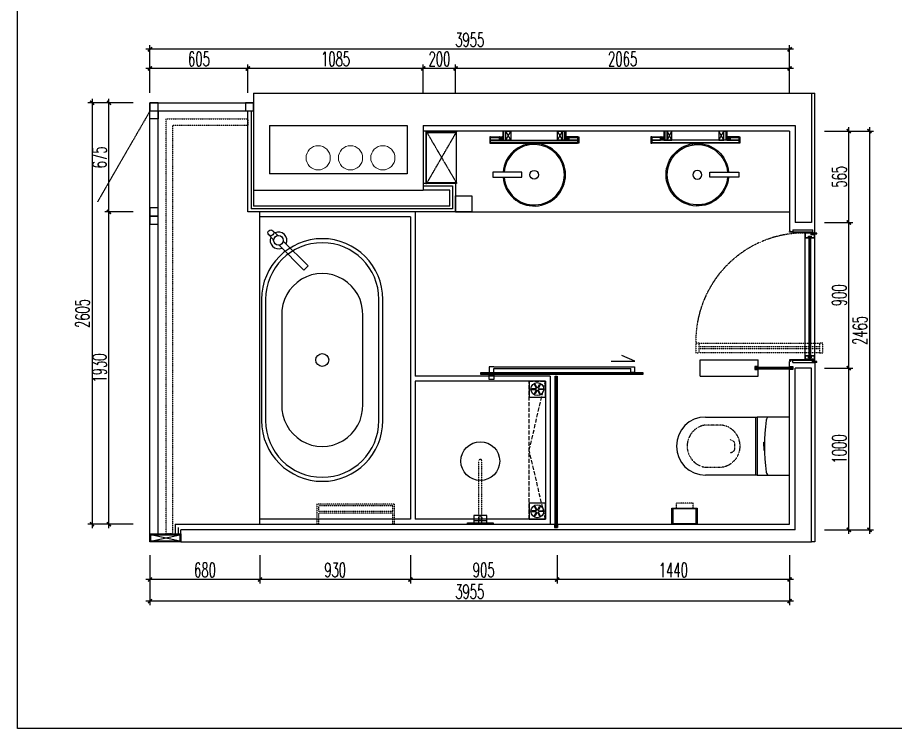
# Model space of a CAD drawing. Header units: inches. Extents: x 24920 to 61775, y 10942 to 38819.
# Drawn here: x 24920 to 30348, y 10942 to 15336 of the extents above; entities that cross this region are included whole.
import ezdxf

# ---------------------------------------------------------------- set-up
doc = ezdxf.new("R2010")
doc.units = ezdxf.units.IN
doc.header["$MEASUREMENT"] = 0
doc.header["$PDMODE"] = 1
doc.linetypes.add('DASH', pattern=[0.35, 0.25, -0.1])
doc.linetypes.add('HIDDEN2', pattern=[0.1875, 0.125, -0.0625])
for name, color, linetype in [('0-wall平面隔墙', 7, 'Continuous'), ('0-win平面窗', 4, 'Continuous'), ('2-p-door平面门', 3, 'Continuous'), ('2-p-fn完成面', 3, 'Continuous'), ('2-p-fn平地共用', 2, 'Continuous'), ('2-p-fn平天地共用', 2, 'Continuous'), ('2-p-furn01可活动家具', 2, 'HIDDEN2'), ('2-p-furn02不可活动家具', 1, 'Continuous'), ('2-p-furn03到顶家具', 1, 'Continuous'), ('2-p-furn05地漏', 1, 'Continuous')]:
    doc.layers.add(name, color=color, linetype=linetype)
doc.layers.add('A-FLOR-PIPE', color=140, linetype='Continuous', lineweight=9)
doc.styles.add('DIM', font='simplex.shx', dxfattribs={"width": 0.6, "bigfont": 'extfont.shx'})
doc.linetypes.add('ZIGZAG', pattern='A,0.0001,-0.2,[131,ltypeshp.shx,S=0.2,R=0,X=-0.2,Y=0],-0.4,[131,ltypeshp.shx,S=0.2,R=180,X=0.2,Y=0],-0.2', length=0.8001)
doc.dimstyles.new('1比25', dxfattribs={"dimscale": 25, "dimtxt": 3.5, "dimasz": 1, "dimexe": 1, "dimexo": 1, "dimgap": 0.6, "dimtad": 1, "dimdec": 0, "dimrnd": 5, "dimzin": 0, "dimdsep": 46, "dimtxsty": 'DIM', "dimblk": 'ARCHTICK', "dimcen": 0.09, "dimdle": 1, "dimclrd": 1, "dimclre": 1, "dimclrt": 1, "dimadec": 0, "dimazin": 0, "dimtfac": 1, "dimtdec": 0, "dimtix": 1, "dimtmove": 2, "dimatfit": 3, "dimldrblk": '引线箭头（自定义）', "dimfxl": 0, "dimtolj": 1, "dimtzin": 0, "dimarcsym": 0})

# ---------------------------------------------------------------- blocks, each defined once
blk = doc.blocks.new('fdsffgsdfsfddfghd')
at = {"color": 0, "linetype": 'ByBlock'}
for points in [[(14158697.9, -860170.6), (14157947.9, -860170.6)], [(14158697.9, -860195.6), (14157947.9, -860195.6)], [(14157947.9, -860895.6), (14158697.9, -860895.6)], [(14157947.9, -860920.6), (14158697.9, -860920.6)]]:
    blk.add_lwpolyline(points, dxfattribs=at)
at = {"color": 250, "linetype": 'ByBlock'}
for points in [[(14158597.9, -860295.6), (14158047.9, -860295.6)], [(14158047.9, -860795.6), (14158597.9, -860795.6)]]:
    blk.add_lwpolyline(points, dxfattribs=at)
blk.add_circle((14158322.9, -860545.6), 40, dxfattribs=at)
at = {"color": 0, "linetype": 'ByBlock'}
for centre, radius, start, end in [((14157947.9, -860545.6), 375, 90, 270), ((14158697.9, -860545.6), 375, 270, 90), ((14157947.9, -860545.6), 350, 90, 270), ((14158697.9, -860545.6), 350, 270, 90)]:
    blk.add_arc(centre, radius, start, end, dxfattribs=at)
at = {"color": 250, "linetype": 'ByBlock'}
for centre, start, end in [((14158038.7, -860545.6), 87.9091, 272.0909), ((14158607, -860545.6), 267.9091, 92.0909)]:
    blk.add_arc(centre, 250.2, start, end, dxfattribs=at)
blk = doc.blocks.new('*U1350')
at = {"color": 0, "linetype": 'ByBlock'}
blk.add_lwpolyline([(0, 185), (-5, 185), (-5, 0), (0, 0)], close=True, dxfattribs=at)
at = {"color": 8, "linetype": 'ByBlock'}
blk.add_lwpolyline([(-5, 15), (-4, 15), (-4, 1), (-1, 1), (-1, 184), (-4, 184), (-4, 170), (-5, 170)], dxfattribs=at)
blk = doc.blocks.new('*U1351')
at = {"color": 0, "linetype": 'ByBlock'}
blk.add_lwpolyline([(0, 320), (-5, 320), (-5, 0), (0, 0)], close=True, dxfattribs=at)
at = {"color": 8, "linetype": 'ByBlock'}
blk.add_lwpolyline([(-5, 15), (-4, 15), (-4, 1), (-1, 1), (-1, 319), (-4, 319), (-4, 305), (-5, 305)], dxfattribs=at)
blk = doc.blocks.new('*U1352')
at = {"color": 0, "linetype": 'ByBlock'}
blk.add_lwpolyline([(0, 184.9), (-5, 184.9), (-5, 0), (0, 0)], close=True, dxfattribs=at)
at = {"color": 8, "linetype": 'ByBlock'}
blk.add_lwpolyline([(-5, 15), (-4, 15), (-4, 1), (-1, 1), (-1, 183.9), (-4, 183.9), (-4, 169.9), (-5, 169.9)], dxfattribs=at)
blk = doc.blocks.new('*U761')
for p, q in [((-180, -125), (-180, -201)), ((180, -201), (180, -125)), ((-180, -201), (180, -201)), ((-180, -520), (-180, -201)), ((180, -201), (180, -520))]:
    blk.add_line(p, q)
blk.add_lwpolyline([(160, -145), (160, -145, 0.414214), (180, -125), (180, 0), (-180, 0), (-180, -125, 0.414214), (-160, -145)], format="xyb")
at = {"color": 250}
for points in [[(0, -160.4), (-25, -160.4), (-25, -155.2)], [(0, -160.4), (25, -160.4), (25, -155.2)], [(-180, -211), (180, -211)]]:
    blk.add_lwpolyline(points, dxfattribs=at)
at = {"color": 250, "linetype": 'HIDDEN2', "ltscale": 0.5}
for points in [[(-130.1, -523.8, 0.846342), (130.1, -523.8), (129.8, -423.8, 0.904822), (-130.1, -423.8), (-130.1, -523.8)], [(40, -368.3, 0.27714), (20, -338.8), (-20, -338.8, 0.216985), (-39.6, -369.3)]]:
    blk.add_lwpolyline(points, format="xyb", dxfattribs=at)
for centre, radius, start, end in [((0, 1079.8), 1235.2, 262.5574, 277.4426), ((0, -520), 180, 180, 0)]:
    blk.add_arc(centre, radius, start, end)
blk = doc.blocks.new('地漏')
at = {"color": 250}
for p, q in [((100, 100), (0, 100)), ((0, 100), (0, 0)), ((39.9, 53.5), (21.7, 64)), ((23.7, 67.5), (41.9, 57)), ((48, 81.5), (48, 60.5)), ((52, 60.5), (52, 81.5)), ((76.3, 67.5), (58.1, 57)), ((60.1, 53.5), (78.3, 64)), ((100, 0), (100, 100)), ((39.9, 46.5), (21.7, 36)), ((23.7, 32.5), (41.9, 43)), ((48, 18.5), (48, 39.5)), ((52, 39.5), (52, 18.5)), ((76.3, 32.5), (58.1, 43)), ((60.1, 46.5), (78.3, 36)), ((0, 0), (100, 0))]:
    blk.add_line(p, q, dxfattribs=at)
blk.add_circle((50, 50), 40, dxfattribs=at)
for centre, start, end in [((22.7, 65.7), 60, 240), ((40.9, 55.2), 240, 60), ((50, 81.5), 0, 180), ((50, 60.5), 180, 0), ((59.1, 55.2), 120, 300), ((77.3, 65.7), 300, 120), ((22.7, 34.3), 120, 300), ((40.9, 44.8), 300, 120), ((50, 39.5), 0, 180), ((50, 18.5), 180, 0), ((59.1, 44.8), 60, 240), ((77.3, 34.3), 240, 60)]:
    blk.add_arc(centre, 2, start, end, dxfattribs=at)
blk = doc.blocks.new('W-厕纸架')
at = {"linetype": 'HIDDEN2', "ltscale": 20}
for p, q in [((-77.5, -100), (-77.5, 0)), ((77.5, 0), (-77.5, 0)), ((77.5, 0), (77.5, -100)), ((77.5, -100), (-77.5, -100))]:
    blk.add_line(p, q, dxfattribs=at)
at = {"color": 250}
blk.add_lwpolyline([(-72.5, -95), (72.5, -95), (72.5, -5), (-72.5, -5)], close=True, dxfattribs=at)
at = {"color": 250, "linetype": 'HIDDEN2'}
blk.add_lwpolyline([(-52.5, -100), (-52.5, -129.9), (52.5, -129.9), (52.5, -100)], dxfattribs=at)
blk = doc.blocks.new('A$Cbcf7727e')
at = {"layer": '2-p-door平面门', "color": 250, "linetype": 'HIDDEN2', "lineweight": -2}
for p, q in [((119, -50), (119, 695)), ((131, -50), (131, 695))]:
    blk.add_line(p, q, dxfattribs=at)
at = {"layer": '2-p-door平面门', "color": 250, "linetype": 'ZIGZAG', "lineweight": -2, "ltscale": 0.05}
blk.add_line((814, 10), (66, 10), dxfattribs=at)
at = {"layer": '2-p-door平面门', "color": 250, "linetype": 'HIDDEN2', "lineweight": -2}
for points in [[(155, 695), (155, 715), (95, 715), (95, 695)], [(155, -50), (95, -50), (95, 695), (155, 695)], [(155, -70), (155, -50), (95, -50), (95, -70)]]:
    blk.add_lwpolyline(points, close=True, dxfattribs=at)
at = {"layer": '2-p-door平面门', "lineweight": -2}
for points in [[(55, -20), (75, -20), (75, 3), (65, 3), (65, 17), (75, 17), (75, 40), (55, 40), (55, -10)], [(825, 40), (805, 40), (805, 17), (815, 17), (815, 3), (805, 3), (805, -20), (825, -20), (825, 0)], [(825, 0), (835, 0), (835, 40), (825, 40)], [(55, -10), (45, -10), (45, -20), (55, -20)]]:
    blk.add_lwpolyline(points, dxfattribs=at)
at = {"layer": '2-p-door平面门', "color": 250, "lineweight": -2}
for points in [[(56.5, -18.5), (73.5, -18.5), (73.5, 1.5), (63.5, 1.5), (63.5, 18.5), (73.5, 18.5), (73.5, 38.5), (56.5, 38.5), (56.5, -11.5)], [(823.5, 38.5), (806.5, 38.5), (806.5, 18.5), (816.5, 18.5), (816.5, 1.5), (806.5, 1.5), (806.5, -18.5), (823.5, -18.5), (823.5, 1.5)], [(823.5, 1.5), (833.5, 1.5), (833.5, 38.5), (823.5, 38.5)], [(56.5, -11.5), (46.5, -11.5), (46.5, -18.5), (56.5, -18.5)]]:
    blk.add_lwpolyline(points, dxfattribs=at)
at = {"layer": '2-p-door平面门', "lineweight": -2}
blk.add_lwpolyline([(66, 4), (814, 4), (814, 16), (66, 16)], close=True, dxfattribs=at)
at = {"layer": '2-p-door平面门', "color": 8, "lineweight": -2}
for points in [[(815, 40), (75, 40)], [(75, -20), (815, -20)]]:
    blk.add_lwpolyline(points, dxfattribs=at)
at = {"layer": '2-p-door平面门', "color": 250, "linetype": 'HIDDEN2', "lineweight": -2}
blk.add_arc((166.2, 46.2), 668.9, 359.4663, 90.9604, dxfattribs=at)
at = {"layer": '2-p-door平面门', "color": 250, "lineweight": -2}
for centre, start, end in [((75, 16.5), 90, 270), ((75, 3.5), 90, 270), ((805, 16.5), 270, 90), ((805, 3.5), 270, 90)]:
    blk.add_arc(centre, 0.5, start, end, dxfattribs=at)
at = {"layer": '2-p-fn完成面'}
for p, q in [((40, 130), (40, 135)), ((45, 130), (40, 130)), ((848, 132), (845, 132)), ((848, 135), (848, 132))]:
    blk.add_line(p, q, dxfattribs=at)
at = {"layer": '2-p-fn完成面', "color": 8, "linetype": 'ByBlock'}
for p, q in [((841, -4.6), (841, 134)), ((841, 134), (844, 134)), ((854, 115), (841, 115)), ((844, 134), (844, 115)), ((844, 115), (845, 115)), ((845, 132), (845, 115))]:
    blk.add_line(p, q, dxfattribs=at)
at = {"layer": '2-p-fn完成面', "color": 8}
blk.add_line((841, -7.8), (854, -7.8), dxfattribs=at)
at = {"layer": '2-p-fn平天地共用', "color": 8, "lineweight": -2}
for p, q in [((35, 115), (35, -20)), ((854, 115), (854, -7.8))]:
    blk.add_line(p, q, dxfattribs=at)
at = {"layer": '2-p-fn平天地共用', "lineweight": -2}
for p, q in [((45, 135), (45, 130)), ((840, 135), (845, 135)), ((840, -5.6), (840, 135)), ((845, 135), (845, 132)), ((835, -34), (835, -20))]:
    blk.add_line(p, q, dxfattribs=at)
at = {"layer": '2-p-fn平天地共用', "color": 8}
for p, q in [((47, 130), (45, 130)), ((38, -3.6), (35, -3.6)), ((37, -20), (35, -20)), ((833, -20), (835, -20)), ((835, -20), (835, -7.8))]:
    blk.add_line(p, q, dxfattribs=at)
at = {"layer": '2-p-fn平天地共用', "lineweight": -2}
for points in [[(35, -34), (40, -34), (40, -5.6), (50, -5.6), (50, 135), (45, 135)], [(840, -5.6), (830, -5.6), (830, -34), (835, -34)]]:
    blk.add_lwpolyline(points, dxfattribs=at)
at = {"layer": '2-p-fn平天地共用', "color": 8}
for points in [[(35, 115), (48, 115), (48, -3.6), (38, -3.6), (38, -32), (37, -32), (37, -20)], [(48, 115), (48, 133), (47, 133), (47, 130)], [(841, 115), (841, -7.8), (832, -7.8), (832, -32.2), (833, -32.2), (833, -20)]]:
    blk.add_lwpolyline(points, dxfattribs=at)
at = {"layer": '2-p-fn平天地共用'}
blk.add_lwpolyline([(35, -34), (35, -20)], dxfattribs=at)
blk = doc.blocks.new('*U1328')
at = {"color": 0, "linetype": 'ByBlock'}
blk.add_lwpolyline([(40, 0), (40, 5), (0, 5), (0, 0)], close=True, dxfattribs=at)
at = {"color": 8, "linetype": 'ByBlock'}
blk.add_lwpolyline([(15, 5), (15, 3.5), (1.5, 3.5), (1.5, 1.5), (38.5, 1.5), (38.5, 3.5), (25, 3.5), (25, 5)], dxfattribs=at)
blk = doc.blocks.new('*U1329')
at = {"color": 0, "linetype": 'ByBlock'}
blk.add_lwpolyline([(55, 0), (55, 5), (0, 5), (0, 0)], close=True, dxfattribs=at)
at = {"color": 8, "linetype": 'ByBlock'}
blk.add_lwpolyline([(15, 5), (15, 3.5), (1.5, 3.5), (1.5, 1.5), (53.5, 1.5), (53.5, 3.5), (40, 3.5), (40, 5)], dxfattribs=at)
blk = doc.blocks.new('*U1330')
at = {"color": 0, "linetype": 'ByBlock'}
blk.add_lwpolyline([(60, 0), (60, 5), (5, 5), (5, 0)], close=True, dxfattribs=at)
at = {"color": 8, "linetype": 'ByBlock'}
blk.add_lwpolyline([(20, 5), (20, 3.5), (6.5, 3.5), (6.5, 1.5), (58.5, 1.5), (58.5, 3.5), (45, 3.5), (45, 5)], dxfattribs=at)
blk = doc.blocks.new('C-201$0$LED灯带')
at = {"color": 0, "linetype": 'ByBlock', "lineweight": -2}
blk.add_wipeout([(20, 0), (20, 20), (0, 20), (0, 0), (2.8, 0), (2.8, 0.8), (17.2, 0.8), (17.2, 0)], dxfattribs=at)
blk.add_line((18.9, 14.6), (1.2, 14.6))
for p, q in [((1.2, 3.8), (18.9, 3.8)), ((18.9, 0.8), (1.2, 0.8))]:
    blk.add_line(p, q, dxfattribs=at)
blk.add_lwpolyline([(1.2, 18.6), (1.2, 4.6), (2.8, 4.6), (2.8, 3.8), (1.2, 3.8), (1.2, 0.8), (2.8, 0.8), (2.8, 0), (0, 0), (0, 20), (20, 20), (20, 0), (17.2, 0), (17.2, 0.8), (18.9, 0.8), (18.9, 3.8), (17.2, 3.8), (17.2, 4.6), (18.9, 4.6), (18.9, 18.6, 0.414214), (18.5, 18.9), (1.5, 18.9, 0.414214)], format="xyb", close=True, dxfattribs=at)
at = {"color": 235, "linetype": 'ByBlock', "lineweight": -2}
blk.add_lwpolyline([(1.2, 3.8), (18.9, 3.8), (18.9, 0.8), (1.2, 0.8)], close=True, dxfattribs=at)
at = {"color": 0, "linetype": 'ByBlock', "lineweight": -2}
for points in [[(16.9, 14.6), (16.9, 13), (3.2, 13), (3.2, 14.6)], [(6.7, 13), (6.7, 9.7), (13.3, 9.7), (13.3, 13)]]:
    blk.add_lwpolyline(points, close=True, dxfattribs=at)
blk = doc.blocks.new('*U1331')
at = {"color": 0, "linetype": 'ByBlock', "lineweight": -2}
for p, q in [((0, 0), (30, 55)), ((30, 0), (0, 55))]:
    blk.add_line(p, q, dxfattribs=at)
blk.add_lwpolyline([(0, 55), (30, 55), (30, 0), (0, 0)], close=True, dxfattribs=at)
blk = doc.blocks.new('A$Ca76911ae')
blk.add_lwpolyline([(-75, -268), (-73, -270), (-70, -270), (-70, 270), (-73, 270), (-75, 268)], close=True)
for name, p, rotation in [('*U1328', (-35, 275), 180), ('*U1330', (5, 195), 180), ('*U1329', (-35, -270), 90)]:
    blk.add_blockref(name, p, dxfattribs=dict(rotation=rotation))
at = {"xscale": -1, "rotation": 90}
blk.add_blockref('*U1329', (-35, 270), dxfattribs=at)
at = {"xscale": -1}
for name, p in [('*U1330', (5, -195)), ('*U1328', (-35, -275))]:
    blk.add_blockref(name, p, dxfattribs=at)
at = {"rotation": 90}
blk.add_blockref('C-201$0$LED灯带', (-35, 195), dxfattribs=at)
at = {"xscale": -1, "rotation": 90}
blk.add_blockref('C-201$0$LED灯带', (-35, -195), dxfattribs=at)
at = {"color": 8, "linetype": 'ZIGZAG', "ltscale": 0.02}
blk.add_line((-72.5, 270), (-72.5, -270), dxfattribs=at)
at = {"color": 8}
for points in [[(-70, 270), (-55, 270), (-55, -270), (-70, -270)], [(-55, 270), (-40, 270), (-40, 215), (-55, 215)], [(-55, 175), (0, 175), (0, 190), (-55, 190)], [(-55, -175), (0, -175), (0, -190), (-55, -190)], [(-55, -215), (-40, -215), (-40, -270), (-55, -270)]]:
    blk.add_lwpolyline(points, close=True, dxfattribs=at)
at = {"color": 8, "rotation": 270}
for p in [(-55, 175), (-55, -145)]:
    blk.add_blockref('*U1331', p, dxfattribs=at)
blk = doc.blocks.new('A$C73F30405')
blk.add_lwpolyline([(-70, 232.5), (-70, 197.5), (130, 197.5), (130, 232.5)], close=True)
at = {"color": 250}
blk.add_circle((215, 215), 30, dxfattribs=at)
blk.add_arc((215, 215), 215, 184.66877, 175.33123)
blk.add_arc((215, 215), 207.5, 184.83792, 175.16208, dxfattribs=at)
blk = doc.blocks.new('A$C1CF80978')
at = {"layer": '2-p-furn05地漏', "color": 8}
blk.add_lwpolyline([(0, 100), (100, 100), (100, 0), (0, 0)], close=True, dxfattribs=at)
blk = doc.blocks.new('ZRFG')
at = {"layer": '2-p-door平面门', "color": 250, "linetype": 'ZIGZAG', "ltscale": 0.05}
blk.add_line((6, 1000), (6, 0), dxfattribs=at)
at = {"layer": '2-p-door平面门'}
for p, q in [((37, 920), (37, 73)), ((47, 920), (47, 80))]:
    blk.add_line(p, q, dxfattribs=at)
for points in [[(0, 1000), (12, 1000), (12, 0), (0, 0)], [(0, 920), (-30, 920), (-30, 950), (0, 950)]]:
    blk.add_lwpolyline(points, close=True, dxfattribs=at)
for points in [[(47, 920), (47, 950), (12, 950), (12, 920), (37, 920)], [(47, 80), (47, 50), (12, 50), (12, 73), (37, 73)]]:
    blk.add_lwpolyline(points, dxfattribs=at)
blk = doc.blocks.new('A$C0919710B')
at = {"layer": '2-p-furn02不可活动家具'}
blk.add_line((23.4, 165.5), (23.4, 84.5), dxfattribs=at)
at = {"layer": '2-p-furn02不可活动家具', "color": 250, "linetype": 'HIDDEN2'}
for p, q in [((0, 135), (390, 135)), ((0, 115), (390, 115))]:
    blk.add_line(p, q, dxfattribs=at)
at = {"layer": '2-p-furn02不可活动家具'}
for points in [[(9, 205), (9, 45), (0, 45), (0, 205)], [(9, 165.5), (9, 84.5), (54, 84.5), (54, 165.5)]]:
    blk.add_lwpolyline(points, close=True, dxfattribs=at)
for centre, radius in [((390, 125), 120), ((38.7, 125), 9)]:
    blk.add_circle(centre, radius, dxfattribs=at)
at = {"layer": '2-p-furn02不可活动家具', "color": 250, "linetype": 'HIDDEN2'}
blk.add_arc((390, 125), 10, 270, 90, dxfattribs=at)
blk = doc.blocks.new('A$C8fbb4190')
at = {"color": 0, "linetype": 'ByBlock', "rotation": 270}
blk.add_blockref('A$C0919710B', (-125, 0), dxfattribs=at)
blk = doc.blocks.new('_ArchTick')
at = {"color": 0, "linetype": 'ByBlock', "const_width": 0.4}
blk.add_lwpolyline([(-0.5, -0.5), (0.5, 0.5)], dxfattribs=at)
blk = doc.blocks.new('*D1332')
at = {"color": 1, "lineweight": -2, "transparency": 16777216}
for p, q in [((38401.5, 522.4), (38401.5, 347.4)), ((39839.5, 522.4), (39839.5, 347.4)), ((39864.5, 372.4), (38376.5, 372.4))]:
    blk.add_line(p, q, dxfattribs=at)
at = {"layer": 'Defpoints', "color": 0, "transparency": 16777216}
for p in [(38401.5, 728.5), (39839.5, 714.5), (38401.5, 372.4)]:
    blk.add_point(p, dxfattribs=at)
at = {"color": 1, "lineweight": -2, "transparency": 16777216, "xscale": 25, "yscale": 25, "zscale": 25, "rotation": 180}
blk.add_blockref('_ArchTick', (38401.5, 372.4), dxfattribs=at)
at = {"color": 1, "lineweight": -2, "transparency": 16777216, "xscale": 25, "yscale": 25, "zscale": 25}
blk.add_blockref('_ArchTick', (39839.5, 372.4), dxfattribs=at)
at = {"color": 1, "transparency": 16777216, "insert": (39120.5, 431.2), "char_height": 87.5, "attachment_point": 5, "style": 'DIM'}
blk.add_mtext('\\A1;1440', dxfattribs=at)
blk = doc.blocks.new('引线箭头（自定义）')
at = {"linetype": 'ByBlock', "lineweight": -2}
h = blk.add_hatch(color=8, dxfattribs=at)
h.dxf.hatch_style = 1
h.paths.add_polyline_path([(-1.2, -0.96), (-0.31, 0), (-1.2, 0.96), (-0.91, 1.21), (0, 0), (-0.91, -1.21)])
at = {"color": 0, "linetype": 'ByBlock', "lineweight": -2}
blk.add_line((-0.31, 0), (-4.75, 0), dxfattribs=at)
blk.add_lwpolyline([(-1.2, -0.96), (-0.31, 0), (-1.2, 0.96), (-0.91, 1.21), (0, 0), (-0.91, -1.21)], close=True, dxfattribs=at)
blk = doc.blocks.new('*D1333')
at = {"color": 1, "lineweight": -2, "transparency": 16777216}
for p, q in [((37494.5, 522.4), (37494.5, 347.4)), ((38401.5, 522.4), (38401.5, 347.4)), ((38426.5, 372.4), (37469.5, 372.4))]:
    blk.add_line(p, q, dxfattribs=at)
at = {"layer": 'Defpoints', "color": 0, "transparency": 16777216}
for p in [(37494.5, 906.5), (38401.5, 728.5), (37494.5, 372.4)]:
    blk.add_point(p, dxfattribs=at)
at = {"color": 1, "lineweight": -2, "transparency": 16777216, "xscale": 25, "yscale": 25, "zscale": 25, "rotation": 180}
blk.add_blockref('_ArchTick', (37494.5, 372.4), dxfattribs=at)
at = {"color": 1, "lineweight": -2, "transparency": 16777216, "xscale": 25, "yscale": 25, "zscale": 25}
blk.add_blockref('_ArchTick', (38401.5, 372.4), dxfattribs=at)
at = {"color": 1, "transparency": 16777216, "insert": (37948, 431.2), "char_height": 87.5, "attachment_point": 5, "style": 'DIM'}
blk.add_mtext('\\A1;905', dxfattribs=at)
blk = doc.blocks.new('*D1334')
at = {"color": 1, "lineweight": -2, "transparency": 16777216}
for p, q in [((36564.5, 522.4), (36564.5, 347.4)), ((37494.5, 522.4), (37494.5, 347.4)), ((37519.5, 372.4), (36539.5, 372.4))]:
    blk.add_line(p, q, dxfattribs=at)
at = {"layer": 'Defpoints', "color": 0, "transparency": 16777216}
for p in [(36564.5, 907.7), (37494.5, 906.5), (36564.5, 372.4)]:
    blk.add_point(p, dxfattribs=at)
at = {"color": 1, "lineweight": -2, "transparency": 16777216, "xscale": 25, "yscale": 25, "zscale": 25, "rotation": 180}
blk.add_blockref('_ArchTick', (36564.5, 372.4), dxfattribs=at)
at = {"color": 1, "lineweight": -2, "transparency": 16777216, "xscale": 25, "yscale": 25, "zscale": 25}
blk.add_blockref('_ArchTick', (37494.5, 372.4), dxfattribs=at)
at = {"color": 1, "transparency": 16777216, "insert": (37029.5, 431.2), "char_height": 87.5, "attachment_point": 5, "style": 'DIM'}
blk.add_mtext('\\A1;930', dxfattribs=at)
blk = doc.blocks.new('*D1335')
at = {"color": 1, "lineweight": -2, "transparency": 16777216}
for p, q in [((35884.5, 522.4), (35884.5, 347.4)), ((36564.5, 522.4), (36564.5, 347.4)), ((36589.5, 372.4), (35859.5, 372.4))]:
    blk.add_line(p, q, dxfattribs=at)
at = {"layer": 'Defpoints', "color": 0, "transparency": 16777216}
for p in [(35884.5, 931.5), (36564.5, 907.7), (35884.5, 372.4)]:
    blk.add_point(p, dxfattribs=at)
at = {"color": 1, "lineweight": -2, "transparency": 16777216, "xscale": 25, "yscale": 25, "zscale": 25, "rotation": 180}
blk.add_blockref('_ArchTick', (35884.5, 372.4), dxfattribs=at)
at = {"color": 1, "lineweight": -2, "transparency": 16777216, "xscale": 25, "yscale": 25, "zscale": 25}
blk.add_blockref('_ArchTick', (36564.5, 372.4), dxfattribs=at)
at = {"color": 1, "transparency": 16777216, "insert": (36224.5, 431.2), "char_height": 87.5, "attachment_point": 5, "style": 'DIM'}
blk.add_mtext('\\A1;680', dxfattribs=at)
blk = doc.blocks.new('*D1336')
at = {"color": 1, "lineweight": -2, "transparency": 16777216}
for p, q in [((35884.5, 388.6), (35884.5, 213.6)), ((39839.5, 388.6), (39839.5, 213.6)), ((39864.5, 238.6), (35859.5, 238.6))]:
    blk.add_line(p, q, dxfattribs=at)
at = {"layer": 'Defpoints', "color": 0, "transparency": 16777216}
for p in [(35884.5, 492.6), (39839.5, 492.6), (35884.5, 238.6)]:
    blk.add_point(p, dxfattribs=at)
at = {"color": 1, "lineweight": -2, "transparency": 16777216, "xscale": 25, "yscale": 25, "zscale": 25, "rotation": 180}
blk.add_blockref('_ArchTick', (35884.5, 238.6), dxfattribs=at)
at = {"color": 1, "lineweight": -2, "transparency": 16777216, "xscale": 25, "yscale": 25, "zscale": 25}
blk.add_blockref('_ArchTick', (39839.5, 238.6), dxfattribs=at)
at = {"color": 1, "transparency": 16777216, "insert": (37862, 297.3), "char_height": 87.5, "attachment_point": 5, "style": 'DIM'}
blk.add_mtext('\\A1;3955', dxfattribs=at)
blk = doc.blocks.new('*D1337')
at = {"color": 1, "lineweight": -2, "transparency": 16777216}
for p, q in [((40205.7, 654.5), (40205.7, 1704.5)), ((40055.7, 1679.5), (40230.7, 1679.5)), ((40055.7, 679.5), (40230.7, 679.5))]:
    blk.add_line(p, q, dxfattribs=at)
at = {"layer": 'Defpoints', "color": 0, "transparency": 16777216}
for p in [(39874.5, 1679.5), (40205.7, 1679.5), (39874.5, 679.5)]:
    blk.add_point(p, dxfattribs=at)
at = {"color": 1, "lineweight": -2, "transparency": 16777216, "xscale": 25, "yscale": 25, "zscale": 25}
for p, rotation in [((40205.7, 1679.5), 90), ((40205.7, 679.5), 270)]:
    blk.add_blockref('_ArchTick', p, dxfattribs=dict(at, rotation=rotation))
at = {"color": 1, "transparency": 16777216, "insert": (40146.9, 1179.5), "char_height": 87.5, "attachment_point": 5, "rotation": 90, "style": 'DIM'}
blk.add_mtext('\\A1;1000', dxfattribs=at)
blk = doc.blocks.new('*D1338')
at = {"color": 1, "lineweight": -2, "transparency": 16777216}
for p, q in [((40055.7, 2579.5), (40230.7, 2579.5)), ((40205.7, 1654.5), (40205.7, 2604.5)), ((40055.7, 1679.5), (40230.7, 1679.5))]:
    blk.add_line(p, q, dxfattribs=at)
at = {"layer": 'Defpoints', "color": 0, "transparency": 16777216}
for p in [(39874.5, 2579.5), (40205.7, 2579.5), (39874.5, 1679.5)]:
    blk.add_point(p, dxfattribs=at)
at = {"color": 1, "lineweight": -2, "transparency": 16777216, "xscale": 25, "yscale": 25, "zscale": 25}
for p, rotation in [((40205.7, 2579.5), 90), ((40205.7, 1679.5), 270)]:
    blk.add_blockref('_ArchTick', p, dxfattribs=dict(at, rotation=rotation))
at = {"color": 1, "transparency": 16777216, "insert": (40146.9, 2129.5), "char_height": 87.5, "attachment_point": 5, "rotation": 90, "style": 'DIM'}
blk.add_mtext('\\A1;900', dxfattribs=at)
blk = doc.blocks.new('*D1339')
at = {"color": 1, "lineweight": -2, "transparency": 16777216}
for p, q in [((40205.7, 2554.5), (40205.7, 3169.5)), ((40055.7, 3144.5), (40230.7, 3144.5)), ((40055.7, 2579.5), (40230.7, 2579.5))]:
    blk.add_line(p, q, dxfattribs=at)
at = {"layer": 'Defpoints', "color": 0, "transparency": 16777216}
for p in [(39839.5, 3144.5), (40205.7, 3144.5), (39874.5, 2579.5)]:
    blk.add_point(p, dxfattribs=at)
at = {"color": 1, "lineweight": -2, "transparency": 16777216, "xscale": 25, "yscale": 25, "zscale": 25}
for p, rotation in [((40205.7, 3144.5), 90), ((40205.7, 2579.5), 270)]:
    blk.add_blockref('_ArchTick', p, dxfattribs=dict(at, rotation=rotation))
at = {"color": 1, "transparency": 16777216, "insert": (40146.9, 2862), "char_height": 87.5, "attachment_point": 5, "rotation": 90, "style": 'DIM'}
blk.add_mtext('\\A1;565', dxfattribs=at)
blk = doc.blocks.new('*D1340')
at = {"color": 1, "lineweight": -2, "transparency": 16777216}
for p, q in [((40333.3, 3169.5), (40333.3, 654.5)), ((40183.3, 3144.5), (40358.3, 3144.5)), ((40183.3, 679.5), (40358.3, 679.5))]:
    blk.add_line(p, q, dxfattribs=at)
at = {"layer": 'Defpoints', "color": 0, "transparency": 16777216}
for p in [(40081.7, 3144.5), (40081.7, 679.5), (40333.3, 679.5)]:
    blk.add_point(p, dxfattribs=at)
at = {"color": 1, "lineweight": -2, "transparency": 16777216, "xscale": 25, "yscale": 25, "zscale": 25}
for p, rotation in [((40333.3, 3144.5), 90), ((40333.3, 679.5), 270)]:
    blk.add_blockref('_ArchTick', p, dxfattribs=dict(at, rotation=rotation))
at = {"color": 1, "transparency": 16777216, "insert": (40274.6, 1912), "char_height": 87.5, "attachment_point": 5, "rotation": 90, "style": 'DIM'}
blk.add_mtext('\\A1;2465', dxfattribs=at)
blk = doc.blocks.new('*D1341')
at = {"color": 1, "lineweight": -2, "transparency": 16777216}
for p, q in [((39864.5, 3531.7), (37749.5, 3531.7)), ((37774.5, 3381.7), (37774.5, 3556.7)), ((39839.5, 3381.7), (39839.5, 3556.7))]:
    blk.add_line(p, q, dxfattribs=at)
at = {"layer": 'Defpoints', "color": 0, "transparency": 16777216}
for p in [(37774.5, 3531.7), (39839.5, 3144.5), (37774.5, 2800)]:
    blk.add_point(p, dxfattribs=at)
at = {"color": 1, "lineweight": -2, "transparency": 16777216, "xscale": 25, "yscale": 25, "zscale": 25, "rotation": 180}
blk.add_blockref('_ArchTick', (37774.5, 3531.7), dxfattribs=at)
at = {"color": 1, "lineweight": -2, "transparency": 16777216, "xscale": 25, "yscale": 25, "zscale": 25}
blk.add_blockref('_ArchTick', (39839.5, 3531.7), dxfattribs=at)
at = {"color": 1, "transparency": 16777216, "insert": (38807, 3590.4), "char_height": 87.5, "attachment_point": 5, "style": 'DIM'}
blk.add_mtext('\\A1;2065', dxfattribs=at)
blk = doc.blocks.new('*D1342')
at = {"color": 1, "lineweight": -2, "transparency": 16777216}
for p, q in [((37799.5, 3531.7), (37549.5, 3531.7)), ((37574.5, 3381.7), (37574.5, 3556.7)), ((37774.5, 3381.7), (37774.5, 3556.7))]:
    blk.add_line(p, q, dxfattribs=at)
at = {"layer": 'Defpoints', "color": 0, "transparency": 16777216}
for p in [(37574.5, 3531.7), (37574.5, 3144.5), (37774.5, 2800)]:
    blk.add_point(p, dxfattribs=at)
at = {"color": 1, "lineweight": -2, "transparency": 16777216, "xscale": 25, "yscale": 25, "zscale": 25, "rotation": 180}
blk.add_blockref('_ArchTick', (37574.5, 3531.7), dxfattribs=at)
at = {"color": 1, "lineweight": -2, "transparency": 16777216, "xscale": 25, "yscale": 25, "zscale": 25}
blk.add_blockref('_ArchTick', (37774.5, 3531.7), dxfattribs=at)
at = {"color": 1, "transparency": 16777216, "insert": (37674.5, 3590.4), "char_height": 87.5, "attachment_point": 5, "style": 'DIM'}
blk.add_mtext('\\A1;200', dxfattribs=at)
blk = doc.blocks.new('*D1343')
at = {"color": 1, "lineweight": -2, "transparency": 16777216}
for p, q in [((37599.5, 3531.7), (36464.5, 3531.7)), ((36489.5, 3381.7), (36489.5, 3556.7)), ((37574.5, 3381.7), (37574.5, 3556.7))]:
    blk.add_line(p, q, dxfattribs=at)
at = {"layer": 'Defpoints', "color": 0, "transparency": 16777216}
for p in [(36489.5, 3531.7), (37574.5, 3144.5), (36489.5, 2957)]:
    blk.add_point(p, dxfattribs=at)
at = {"color": 1, "lineweight": -2, "transparency": 16777216, "xscale": 25, "yscale": 25, "zscale": 25, "rotation": 180}
blk.add_blockref('_ArchTick', (36489.5, 3531.7), dxfattribs=at)
at = {"color": 1, "lineweight": -2, "transparency": 16777216, "xscale": 25, "yscale": 25, "zscale": 25}
blk.add_blockref('_ArchTick', (37574.5, 3531.7), dxfattribs=at)
at = {"color": 1, "transparency": 16777216, "insert": (37032, 3590.4), "char_height": 87.5, "attachment_point": 5, "style": 'DIM'}
blk.add_mtext('\\A1;1085', dxfattribs=at)
blk = doc.blocks.new('*D1344')
at = {"color": 1, "lineweight": -2, "transparency": 16777216}
for p, q in [((36514.5, 3531.7), (35859.5, 3531.7)), ((35884.5, 3381.7), (35884.5, 3556.7)), ((36489.5, 3381.7), (36489.5, 3556.7))]:
    blk.add_line(p, q, dxfattribs=at)
at = {"layer": 'Defpoints', "color": 0, "transparency": 16777216}
for p in [(35884.5, 3531.7), (36489.5, 2957), (35884.5, 2904.7)]:
    blk.add_point(p, dxfattribs=at)
at = {"color": 1, "lineweight": -2, "transparency": 16777216, "xscale": 25, "yscale": 25, "zscale": 25, "rotation": 180}
blk.add_blockref('_ArchTick', (35884.5, 3531.7), dxfattribs=at)
at = {"color": 1, "lineweight": -2, "transparency": 16777216, "xscale": 25, "yscale": 25, "zscale": 25}
blk.add_blockref('_ArchTick', (36489.5, 3531.7), dxfattribs=at)
at = {"color": 1, "transparency": 16777216, "insert": (36187, 3590.4), "char_height": 87.5, "attachment_point": 5, "style": 'DIM'}
blk.add_mtext('\\A1;605', dxfattribs=at)
blk = doc.blocks.new('*D1345')
at = {"color": 1, "lineweight": -2, "transparency": 16777216}
for p, q in [((39864.5, 3650.3), (35859.5, 3650.3)), ((35884.5, 3500.3), (35884.5, 3675.3)), ((39839.5, 3500.3), (39839.5, 3675.3))]:
    blk.add_line(p, q, dxfattribs=at)
at = {"layer": 'Defpoints', "color": 0, "transparency": 16777216}
for p in [(35884.5, 3650.3), (35884.5, 3469.2), (39839.5, 3469.2)]:
    blk.add_point(p, dxfattribs=at)
at = {"color": 1, "lineweight": -2, "transparency": 16777216, "xscale": 25, "yscale": 25, "zscale": 25, "rotation": 180}
blk.add_blockref('_ArchTick', (35884.5, 3650.3), dxfattribs=at)
at = {"color": 1, "lineweight": -2, "transparency": 16777216, "xscale": 25, "yscale": 25, "zscale": 25}
blk.add_blockref('_ArchTick', (39839.5, 3650.3), dxfattribs=at)
at = {"color": 1, "transparency": 16777216, "insert": (37862, 3709), "char_height": 87.5, "attachment_point": 5, "style": 'DIM'}
blk.add_mtext('\\A1;3955', dxfattribs=at)
blk = doc.blocks.new('*D1346')
at = {"color": 1, "lineweight": -2, "transparency": 16777216}
for p, q in [((35630.7, 689.5), (35630.7, 2669.5)), ((35780.7, 2644.5), (35605.7, 2644.5)), ((35780.7, 714.5), (35605.7, 714.5))]:
    blk.add_line(p, q, dxfattribs=at)
at = {"layer": 'Defpoints', "color": 0, "transparency": 16777216}
for p in [(35630.7, 2644.5), (36489.5, 2644.5), (36477.6, 714.5)]:
    blk.add_point(p, dxfattribs=at)
at = {"color": 1, "lineweight": -2, "transparency": 16777216, "xscale": 25, "yscale": 25, "zscale": 25}
for p, rotation in [((35630.7, 2644.5), 90), ((35630.7, 714.5), 270)]:
    blk.add_blockref('_ArchTick', p, dxfattribs=dict(at, rotation=rotation))
at = {"color": 1, "transparency": 16777216, "insert": (35572, 1679.5), "char_height": 87.5, "attachment_point": 5, "rotation": 90, "style": 'DIM'}
blk.add_mtext('\\A1;1930', dxfattribs=at)
blk = doc.blocks.new('*D1347')
at = {"color": 1, "lineweight": -2, "transparency": 16777216}
for p, q in [((35780.7, 3319.5), (35605.7, 3319.5)), ((35630.7, 2619.5), (35630.7, 3344.5)), ((35780.7, 2644.5), (35605.7, 2644.5))]:
    blk.add_line(p, q, dxfattribs=at)
at = {"layer": 'Defpoints', "color": 0, "transparency": 16777216}
for p in [(35630.7, 3319.5), (36474.5, 3319.5), (36489.5, 2644.5)]:
    blk.add_point(p, dxfattribs=at)
at = {"color": 1, "lineweight": -2, "transparency": 16777216, "xscale": 25, "yscale": 25, "zscale": 25}
for p, rotation in [((35630.7, 3319.5), 90), ((35630.7, 2644.5), 270)]:
    blk.add_blockref('_ArchTick', p, dxfattribs=dict(at, rotation=rotation))
at = {"color": 1, "transparency": 16777216, "insert": (35572, 2982), "char_height": 87.5, "attachment_point": 5, "rotation": 90, "style": 'DIM'}
blk.add_mtext('\\A1;675', dxfattribs=at)
blk = doc.blocks.new('*D1348')
at = {"color": 1, "lineweight": -2, "transparency": 16777216}
for p, q in [((35676, 3319.5), (35501, 3319.5)), ((35526, 3344.5), (35526, 689.5)), ((35668.2, 714.5), (35501, 714.5))]:
    blk.add_line(p, q, dxfattribs=at)
at = {"layer": 'Defpoints', "color": 0, "transparency": 16777216}
for p in [(35714, 3319.5), (35526, 714.5), (35693.2, 714.5)]:
    blk.add_point(p, dxfattribs=at)
at = {"color": 1, "lineweight": -2, "transparency": 16777216, "xscale": 25, "yscale": 25, "zscale": 25}
for p, rotation in [((35526, 3319.5), 90), ((35526, 714.5), 270)]:
    blk.add_blockref('_ArchTick', p, dxfattribs=dict(at, rotation=rotation))
at = {"color": 1, "transparency": 16777216, "insert": (35467.2, 2017), "char_height": 87.5, "attachment_point": 5, "rotation": 90, "style": 'DIM'}
blk.add_mtext('\\A1;2605', dxfattribs=at)
blk = doc.blocks.new('A$C7a202376')
at = {"color": 3}
for p, q in [((4551, 3165.9), (4571, 3165.9)), ((4571, 1500.9), (4571, 390.9)), ((4571, 390.9), (4551, 390.9))]:
    blk.add_line(p, q, dxfattribs=at)
at = {"color": 4}
blk.add_line((651, 390.9), (4551, 390.9), dxfattribs=at)
at = {"color": 3}
blk.add_lwpolyline([(3313.2, 1508.8), (3458.3, 1508.8), (3378, 1544.1)], dxfattribs=at)
at = {"color": 8, "linetype": 'DASH', "ltscale": 100}
blk.add_lwpolyline([(2806, 530.9), (2806, 1385.9), (2906, 1385.9), (2906, 530.9)], close=True, dxfattribs=at)
blk.add_lwpolyline([(2906, 530.9), (2806, 958.4), (2906, 1385.9)], dxfattribs=at)
at = {"layer": '0-wall平面隔墙', "color": 4}
for p, q in [((1101, 3165.9), (1101, 2965.9)), ((1101, 3165.9), (4551, 3165.9)), ((1501, 3165.9), (1501, 3165.9)), ((4551, 3165.9), (4551, 2365.9)), ((1101, 2965.9), (1101, 2565.9)), ((1201, 2965.9), (1201, 2665.9)), ((1201, 2965.9), (2051, 2965.9)), ((2051, 2965.9), (2051, 2665.9)), ((2151, 2965.9), (2151, 2565.9)), ((2151, 2965.9), (4451, 2965.9)), ((4451, 2965.9), (4451, 2365.9)), ((2051, 2665.9), (1201, 2665.9)), ((1101, 2565.9), (2151, 2565.9)), ((1101, 2565.9), (1101, 2465.9)), ((2316, 2465.9), (1101, 2465.9)), ((4551, 2365.9), (4451, 2365.9)), ((4551, 1465.9), (4451, 1465.9)), ((4451, 465.9), (4451, 1465.9)), ((4551, 390.9), (4551, 1465.9)), ((4451, 465.9), (651, 465.9)), ((651, 390.9), (651, 465.9))]:
    blk.add_line(p, q, dxfattribs=at)
blk.add_lwpolyline([(2316, 2465.9), (2316, 2565.9), (2151, 2565.9)], dxfattribs=at)
at = {"layer": '0-wall平面隔墙', "color": 3}
blk.add_lwpolyline([(4203, 1459.9), (4203, 1471.9), (4434.3, 1471.9), (4434.3, 1459.9)], close=True, dxfattribs=at)
at = {"layer": '0-wall平面隔墙', "color": 8, "linetype": 'ZIGZAG', "ltscale": 0.05}
blk.add_lwpolyline([(4203, 1465.9), (4434.3, 1465.9)], dxfattribs=at)
at = {"layer": '0-win平面窗', "color": 1}
for p, q in [((461, 3105.9), (1101, 3105.9)), ((461, 390.9), (461, 3105.9)), ((511, 3055.9), (1101, 3055.9)), ((511, 440.9), (511, 3055.9))]:
    blk.add_line(p, q, dxfattribs=at)
at = {"layer": '0-win平面窗', "color": 1, "linetype": 'HIDDEN2'}
blk.add_line((461, 3055.9), (136, 2493), dxfattribs=at)
at = {"layer": '0-win平面窗', "color": 1}
for points in [[(461, 3105.9), (461, 3055.9), (511, 3055.9), (511, 3105.9)], [(1051, 3105.9), (1051, 3055.9), (1101, 3055.9), (1101, 3105.9)], [(461, 3005.9), (461, 3055.9), (511, 3055.9), (511, 3005.9)], [(461, 2455.9), (461, 2405.9), (511, 2405.9), (511, 2455.9)], [(461, 2405.9), (461, 2355.9), (511, 2355.9), (511, 2405.9)], [(461, 390.9), (461, 440.9), (651, 440.9), (651, 390.9)]]:
    blk.add_lwpolyline(points, close=True, dxfattribs=at)
at = {"layer": '0-win平面窗', "color": 1, "linetype": 'HIDDEN2'}
blk.add_lwpolyline([(561, 3005.9), (1066, 3005.9), (1066, 2965.9), (601, 2965.9), (601, 440.9), (561, 440.9), (561, 3005.9)], dxfattribs=at)
at = {"layer": '0-win平面窗', "color": 8}
blk.add_lwpolyline([(466, 395.9), (466, 435.9), (646, 435.9), (646, 395.9)], close=True, dxfattribs=at)
for points in [[(646, 395.9), (466, 435.9)], [(466, 395.9), (646, 435.9)]]:
    blk.add_lwpolyline(points, dxfattribs=at)
at = {"layer": '2-p-fn完成面'}
for p, q in [((4571, 2300.9), (4571, 3165.9)), ((1066, 2430.9), (1066, 3055.9)), ((4416, 2930.9), (2151, 2930.9)), ((4416, 2930.9), (4416, 2313.9)), ((2351, 2607.9), (2351, 2430.9)), ((2351, 2430.9), (1066, 2430.9)), ((3863.3, 1515.9), (4221, 1515.9)), ((3863.3, 1415.9), (3863.3, 1515.9)), ((4218, 1474.9), (4221, 1474.9)), ((4221, 1471.9), (4221, 1515.9)), ((4416, 1471.9), (4416, 1505.9)), ((3863.3, 1415.9), (4221, 1415.9)), ((4221, 1456.9), (4201, 1456.9)), ((4221, 1415.9), (4221, 1459.9)), ((4416, 500.9), (4416, 1459.9)), ((4416, 500.9), (4416, 1456.9)), ((616, 500.9), (2963, 500.9)), ((616, 500.9), (616, 440.9)), ((2963, 500.9), (2963, 480.9)), ((2981, 500.9), (4416, 500.9)), ((2981, 500.9), (2981, 480.9))]:
    blk.add_line(p, q, dxfattribs=at)
at = {"layer": '2-p-fn完成面', "color": 8}
for p, q in [((1086, 3055.9), (1086, 2450.9)), ((636, 480.9), (636, 440.9))]:
    blk.add_line(p, q, dxfattribs=at)
at = {"layer": '2-p-fn完成面', "color": 8, "linetype": 'ZIGZAG', "ltscale": 0.05}
blk.add_line((2972, 1415.9), (2972, 488), dxfattribs=at)
at = {"layer": '2-p-fn完成面'}
for points in [[(2353, 2927.9), (2353, 2930.9)], [(2356, 2607.9), (2356, 2607.9), (2351, 2607.9), (2151, 2607.9)], [(4218, 1456.9), (4218, 1458.9), (4203, 1458.9), (4203, 1472.9), (4218, 1472.9), (4218, 1474.9), (4201, 1474.9), (4201, 1456.9), (4218, 1456.9)]]:
    blk.add_lwpolyline(points, dxfattribs=at)
at = {"layer": '2-p-fn完成面', "color": 8}
blk.add_lwpolyline([(2151, 2592.9), (2331, 2592.9), (2331, 2592.9), (2331, 2450.9), (1086, 2450.9)], dxfattribs=at)
at = {"layer": '2-p-fn完成面', "elevation": 0}
for points in [[(4419.3, 1456.9), (4419.3, 1458.9), (4434.3, 1458.9), (4434.3, 1472.9), (4419.3, 1472.9), (4419.3, 1474.9), (4436.3, 1474.9), (4436.3, 1456.9), (4419.3, 1456.9)], [(2981, 497.9), (2979, 497.9), (2979, 482.9), (2965, 482.9), (2965, 497.9), (2963, 497.9), (2963, 480.9), (2981, 480.9), (2981, 497.9)]]:
    blk.add_lwpolyline(points, dxfattribs=at)
at = {"layer": '2-p-fn完成面'}
blk.add_lwpolyline([(2978, 1415.9), (2978, 488), (2966, 488), (2966, 1415.9)], close=True, dxfattribs=at)
for centre, start, end in [((4221, 1473.4), 90.0173, 270.0173), ((4416.3, 1473.4), 269.9827, 89.9827), ((4221, 1458.4), 89.9827, 269.9827), ((4416.3, 1458.4), 270.0173, 90.0173), ((2964.5, 500.9), 180.0173, 0.0173), ((2979.5, 500.9), 179.9827, 359.9827)]:
    blk.add_arc(centre, 1.5, start, end, dxfattribs=at)
at = {"layer": '2-p-fn平地共用'}
for p, q in [((1141, 500.9), (1141, 2430.9)), ((2071, 2400.9), (1141, 2400.9))]:
    blk.add_line(p, q, dxfattribs=at)
at = {"layer": '2-p-fn平地共用', "color": 8}
for p, q in [((2071, 2400.9), (2071, 530.9)), ((2101, 2430.9), (2101, 1415.9)), ((2936, 1415.9), (2101, 1415.9)), ((2936, 1415.9), (2936, 500.9)), ((2101, 1385.9), (2101, 530.9)), ((2906, 1385.9), (2101, 1385.9)), ((2906, 1385.9), (2906, 530.9)), ((2071, 530.9), (1141, 530.9)), ((2906, 530.9), (2101, 530.9))]:
    blk.add_line(p, q, dxfattribs=at)
at = {"layer": '2-p-fn平天地共用', "color": 250, "linetype": 'HIDDEN2'}
for p, q in [((2356, 2612.9), (2171, 2927.9)), ((2356, 2927.9), (2171, 2607.9))]:
    blk.add_line(p, q, dxfattribs=at)
at = {"layer": '2-p-fn平天地共用'}
blk.add_line((2356, 2607.9), (2356, 2927.9), dxfattribs=at)
at = {"layer": '2-p-furn01可活动家具', "color": 8, "linetype": 'HIDDEN2'}
for p, q in [((1973.2, 623.9), (1493.2, 623.9)), ((1493.2, 623.9), (1493.2, 500.9)), ((1963.2, 613.9), (1503.2, 613.9)), ((1503.2, 613.9), (1503.2, 579)), ((1963.2, 579), (1963.2, 613.9)), ((1973.2, 500.9), (1973.2, 623.9)), ((1963.2, 579), (1503.2, 579)), ((1503.2, 569), (1503.2, 500.9)), ((1963.2, 569), (1503.2, 569)), ((1963.2, 500.9), (1963.2, 569))]:
    blk.add_line(p, q, dxfattribs=at)
at = {"layer": '2-p-furn02不可活动家具'}
for p, q in [((2351, 2430.9), (4416, 2430.9)), ((1225.7, 2259.2), (1195.8, 2289.2)), ((1251.6, 2285.1), (1221.6, 2315))]:
    blk.add_line(p, q, dxfattribs=at)
at = {"layer": '2-p-furn02不可活动家具', "elevation": 0}
blk.add_lwpolyline([(1259.4, 2225.6), (1413, 2071.9), (1438.9, 2097.8), (1285.2, 2251.4)], dxfattribs=at)
at = {"layer": '2-p-furn02不可活动家具'}
for centre, radius in [((1208.3, 2302.4), 18.3), ((1255.5, 2255.3), 30)]:
    blk.add_circle(centre, radius, dxfattribs=at)
for start, end in [(335.7656, 114.2344), (155.7656, 294.2344)]:
    blk.add_arc((1255.5, 2255.3), 51.6, start, end, dxfattribs=at)
at = {"layer": 'A-FLOR-PIPE', "color": 2, "linetype": 'Continuous'}
for centre in [(1501, 2765.9), (1701, 2765.9), (1901, 2765.9)]:
    blk.add_circle(centre, 75, dxfattribs=at)
for name, p, rotation in [('A$Cbcf7727e', (4551, 1465.9), 90), ('A$C8fbb4190', (2503.5, 500.9), 180)]:
    blk.add_blockref(name, p, dxfattribs=dict(rotation=rotation))
at = {"layer": '2-p-door平面门', "color": 6, "true_color": 0xff00e1, "rotation": 90}
blk.add_blockref('ZRFG', (3507.5, 1425.9), dxfattribs=at)
at = {"layer": '2-p-fn完成面'}
blk.add_blockref('*U1351', (2171, 2607.9), dxfattribs=at)
at = {"layer": '2-p-fn完成面', "rotation": 270}
blk.add_blockref('*U1350', (2171, 2922.9), dxfattribs=at)
at = {"layer": '2-p-fn完成面', "xscale": -1, "rotation": 270}
blk.add_blockref('*U1352', (2171, 2612.9), dxfattribs=at)
at = {"layer": '2-p-fn平地共用', "color": 3, "rotation": 90}
blk.add_blockref('A$C1CF80978', (2451, 2430.9), dxfattribs=at)
at = {"layer": '2-p-furn02不可活动家具'}
for name, p, rotation in [('fdsffgsdfsfddfghd', (862071.7, 14159838.8), 270), ('*U761', (4416.3, 983.4), 269.9999999999999), ('W-厕纸架', (3766.3, 500.9), 180)]:
    blk.add_blockref(name, p, dxfattribs=dict(at, rotation=rotation))
at = {"layer": '2-p-furn05地漏', "rotation": 90}
for p in [(2906, 1285.9), (2906, 530.9)]:
    blk.add_blockref('地漏', p, dxfattribs=at)
for base, p1, p2, angle, picture, middle in [((461, 3436.7), (4416, 3255.6), (461, 3255.6), 180, '*D1345', (2438.5, 3495.5)), ((461, 3318.1), (1066, 2743.4), (461, 2691.2), 180, '*D1344', (763.5, 3376.8)), ((1066, 3318.1), (2151, 2930.9), (1066, 2743.4), 180, '*D1343', (1608.5, 3376.8)), ((2151, 3318.1), (2351, 2586.5), (2151, 2930.9), 180, '*D1342', (2251, 3376.8)), ((102.5, 500.9), (290.6, 3105.9), (269.8, 500.9), 90, '*D1348', (43.8, 1803.4)), ((207.3, 3105.9), (1066, 2430.9), (1051, 3105.9), 90, '*D1347', (148.5, 2768.4)), ((4782.2, 2930.9), (4451, 2365.9), (4416, 2930.9), 90, '*D1339', (4723.5, 2648.4)), ((4909.9, 465.9), (4658.2, 2930.9), (4658.2, 465.9), 90, '*D1340', (4851.1, 1698.4)), ((207.3, 2430.9), (1054.2, 500.9), (1066, 2430.9), 90, '*D1346', (148.5, 1465.9)), ((4782.2, 2365.9), (4451, 1465.9), (4451, 2365.9), 90, '*D1338', (4723.5, 1915.9)), ((4782.2, 1465.9), (4451, 465.9), (4451, 1465.9), 90, '*D1337', (4723.5, 965.9)), ((461, 158.9), (1141, 694.2), (461, 718), 180, '*D1335', (801, 217.6)), ((1141, 158.9), (2071, 692.9), (1141, 694.2), 180, '*D1334', (1606, 217.6)), ((2071, 158.9), (2978, 515), (2071, 692.9), 180, '*D1333', (2524.5, 217.6)), ((2978, 158.9), (4416, 500.9), (2978, 515), 180, '*D1332', (3697, 217.6)), ((461, 25), (4416, 279.1), (461, 279.1), 180, '*D1336', (2438.5, 83.8))]:
    dim = blk.add_linear_dim(base=base, p1=p1, p2=p2, angle=angle, dimstyle='1比25')
    dim.commit()
    dim.dimension.update_dxf_attribs({"geometry": picture, "text_midpoint": middle, "insert": (-35423.5, -213.6)})
at = {"layer": '2-p-furn03到顶家具', "rotation": 90}
blk.add_blockref('A$Ca76911ae', (2836.8, 2930.9), dxfattribs=at)
at = {"layer": '2-p-furn03到顶家具', "xscale": -1, "rotation": 270}
blk.add_blockref('A$Ca76911ae', (3833.5, 2930.9), dxfattribs=at)
at = {"layer": '2-p-furn02不可活动家具'}
for p, xscale, yscale, zscale in [((2643.3, 2467.7), 0.8999999999999986, 0.8999999999999986, 0.8999999999999986), ((4038.9, 2467.7), -0.8999999999999986, 0.8999999999999999, 0.9)]:
    blk.add_blockref('A$C73F30405', p, dxfattribs=dict(at, xscale=xscale, yscale=yscale, zscale=zscale))
dim = blk.add_linear_dim(base=(2351, 3318.1), p1=(4416, 2930.9), p2=(2351, 2586.5), angle=180, dimstyle='1比25')
dim.commit()
dim.dimension.update_dxf_attribs({"geometry": '*D1341', "text_midpoint": (3383.5, 3376.8), "insert": (-35423.5, -213.6)})
blk = doc.blocks.new('swgerh')
blk.add_blockref('A$C7a202376', (25277.9, 11903.8))

msp = doc.modelspace()

# ---------------------------------------------------------------- block references
msp.add_blockref('swgerh', (0, -200.5))

# ---------------------------------------------------------------- next in the draw order: linework, layer by layer
msp.add_lwpolyline([(24920, 36083), (61775, 36083), (61775, 10941.5), (24920, 10941.5)], close=True)

doc.saveas('drawing.dxf')
